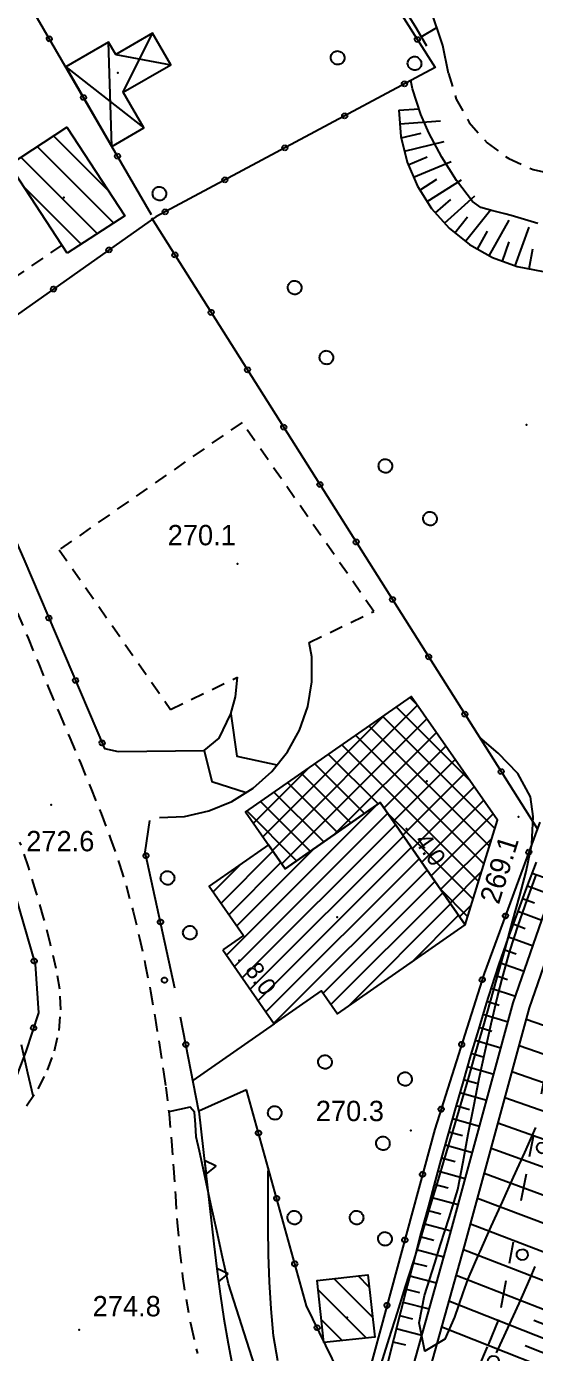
# Model space of a CAD drawing. Extents: x 1518652 to 1519378, y 5069750 to 5070202.
# Drawn here: x 1518996.6 to 1519034, y 5070008.9 to 5070106.6 of the extents above; entities that cross this region are included whole.
import ezdxf

# ---------------------------------------------------------------- set-up
doc = ezdxf.new("R2010")
doc.units = 0
doc.header["$MEASUREMENT"] = 0
for name, pattern in [('L04', [0]), ('L10', [1.7, 1, -0.7]), ('L42', [8, -3, 2, -3])]:
    doc.linetypes.add(name, pattern=pattern)
for name, color, linetype in [('2310_SU', 2, 'Continuous'), ('2321_PEDmarciap', 1, 'L10'), ('2641_MUROspec', 2, 'Continuous'), ('3007_TETTOIE', 2, 'Continuous'), ('3016_BOXmur', 2, 'Continuous'), ('3043_RAMPE', 1, 'Continuous'), ('3047_GRADINI', 6, 'Continuous'), ('3054_CANCmuro', 1, 'L04'), ('3110_EDresiden', 3, 'Continuous'), ('3412_EDIncapann', 3, 'Continuous'), ('3844_ILL', 4, 'Continuous'), ('4231_SCOLINA', 2, 'Continuous'), ('5100_ALBERO', 1, 'Continuous'), ('5200_LIMbosco', 1, 'L42'), ('5651_VIALETTI', 1, 'L10'), ('7010_CLDirett', 3, 'Continuous'), ('7012_CLInter', 6, 'Continuous'), ('7111_SCARciglio', 1, 'Continuous'), ('7113_SCARvest', 6, 'Continuous'), ('8321_PQTerra', 2, 'Continuous'), ('8322_Qmpiede', 2, 'Continuous'), ('8324_altezza', 1, 'Continuous'), ('SCM_Campiture', 1, 'Continuous'), ('SCM_Diagonali', 6, 'Continuous')]:
    doc.layers.add(name, color=color, linetype=linetype)
doc.styles.add('Style00', font='Leroy', dxfattribs={"height": 0.2})

# ---------------------------------------------------------------- blocks, each defined once
blk = doc.blocks.new('S37')
at = {"linetype": 'Continuous'}
for p, q in [((-0.99, -0.01), (-0.97, 0.17)), ((-0.97, 0.17), (-0.93, 0.33)), ((-0.93, 0.33), (-0.87, 0.47)), ((-0.87, 0.47), (-0.79, 0.6)), ((-0.79, 0.6), (-0.68, 0.71)), ((-0.68, 0.71), (-0.58, 0.8)), ((-0.58, 0.8), (-0.49, 0.87)), ((-0.49, 0.87), (-0.37, 0.93)), ((-0.37, 0.93), (-0.26, 0.97)), ((-0.26, 0.97), (-0.13, 0.99)), ((-0.13, 0.99), (-0.01, 1)), ((-0.01, 1), (0.15, 0.99)), ((0.15, 0.99), (0.35, 0.94)), ((0.35, 0.94), (0.55, 0.82)), ((0.55, 0.82), (0.68, 0.73)), ((0.68, 0.73), (0.77, 0.62)), ((0.77, 0.62), (0.87, 0.5)), ((0.87, 0.5), (0.93, 0.39)), ((0.93, 0.39), (0.99, 0.23)), ((0.99, 0.23), (1.01, 0.09)), ((1.01, 0.09), (1.03, -0.03)), ((-0.97, -0.15), (-0.99, -0.01)), ((-0.94, -0.26), (-0.97, -0.15)), ((-0.9, -0.4), (-0.94, -0.26)), ((-0.84, -0.51), (-0.9, -0.4)), ((-0.78, -0.61), (-0.84, -0.51)), ((-0.66, -0.71), (-0.78, -0.61)), ((-0.57, -0.8), (-0.66, -0.71)), ((-0.49, -0.87), (-0.57, -0.8)), ((-0.36, -0.93), (-0.49, -0.87)), ((-0.22, -0.98), (-0.36, -0.93)), ((-0.06, -1.01), (-0.22, -0.98)), ((0.07, -1.02), (-0.06, -1.01)), ((0.22, -1.01), (0.07, -1.02)), ((0.36, -0.97), (0.22, -1.01)), ((0.52, -0.89), (0.36, -0.97)), ((0.65, -0.81), (0.52, -0.89)), ((0.78, -0.68), (0.65, -0.81)), ((0.87, -0.56), (0.78, -0.68)), ((0.93, -0.45), (0.87, -0.56)), ((0.98, -0.3), (0.93, -0.45)), ((1.01, -0.17), (0.98, -0.3)), ((1.03, -0.03), (1.01, -0.17))]:
    blk.add_line(p, q, dxfattribs=at)
blk = doc.blocks.new('Q0050013')
at = {"linetype": 'Continuous'}
for p, q in [((-0.194, -0.003), (-0.17, 0.098)), ((-0.17, 0.098), (-0.099, 0.169)), ((-0.099, 0.169), (-0.001, 0.195)), ((-0.001, 0.195), (0.096, 0.17)), ((0.096, 0.17), (0.169, 0.1)), ((0.169, 0.1), (0.197, -0.001)), ((-0.162, -0.108), (-0.194, -0.003)), ((-0.096, -0.171), (-0.162, -0.108)), ((0.001, -0.196), (-0.096, -0.171)), ((0.097, -0.17), (0.001, -0.196)), ((0.168, -0.1), (0.097, -0.17)), ((0.197, -0.001), (0.168, -0.1))]:
    blk.add_line(p, q, dxfattribs=at)
blk = doc.blocks.new('CAMP_9C9FBFB6')
at = {"layer": 'SCM_Campiture', "linetype": 'Continuous'}
for p, q in [((1519021.863, 5070013.742), (1519021.036, 5070014.569)), ((1519022.103, 5070011.522), (1519019.25, 5070014.375)), ((1519021.643, 5070010.003), (1519018.097, 5070013.549)), ((1519019.856, 5070009.809), (1519018.337, 5070011.328))]:
    blk.add_line(p, q, dxfattribs=at)
blk = doc.blocks.new('CAMP_CB25DDBD')
at = {"layer": 'SCM_Campiture', "linetype": 'Continuous'}
for p, q in [((1518998.177, 5070096.978), (1518997.408, 5070097.747)), ((1519002.67, 5070094.464), (1518998.606, 5070098.528)), ((1518997.609, 5070095.566), (1518996.209, 5070096.965)), ((1519003.029, 5070092.125), (1518998.177, 5070096.978)), ((1519000.633, 5070090.562), (1518996.441, 5070094.754)), ((1519001.831, 5070091.344), (1518997.609, 5070095.566))]:
    blk.add_line(p, q, dxfattribs=at)
blk = doc.blocks.new('CAMP_03EBDE41')
at = {"layer": 'SCM_Campiture', "linetype": 'Continuous'}
for p, q in [((1519011.349, 5070038.186), (1519022.45, 5070049.287)), ((1519011.93, 5070037.353), (1519023.209, 5070048.631)), ((1519012.511, 5070036.519), (1519023.79, 5070047.798)), ((1519013.092, 5070035.686), (1519024.37, 5070046.965)), ((1519010.952, 5070042.032), (1519014.77, 5070045.849)), ((1519012.114, 5070040.365), (1519017.784, 5070046.035)), ((1519013.672, 5070034.852), (1519024.951, 5070046.131)), ((1519010.371, 5070042.865), (1519012.407, 5070044.901)), ((1519011.533, 5070041.198), (1519015.351, 5070045.016)), ((1519014.253, 5070034.019), (1519025.532, 5070045.298)), ((1519014.834, 5070033.186), (1519026.113, 5070044.464)), ((1519018.459, 5070035.397), (1519026.694, 5070043.631)), ((1519019.04, 5070034.563), (1519027.274, 5070042.797)), ((1519020.299, 5070034.408), (1519027.855, 5070041.964)), ((1519024.965, 5070037.66), (1519028.436, 5070041.131))]:
    blk.add_line(p, q, dxfattribs=at)
blk = doc.blocks.new('CAMP_51C3290E')
at = {"layer": 'SCM_Campiture', "linetype": 'Continuous'}
for p, q in [((1519014.724, 5070045.914), (1519025.406, 5070056.596)), ((1519025.369, 5070056.65), (1519024.839, 5070057.18)), ((1519014.028, 5070046.914), (1519023.038, 5070055.925)), ((1519015.421, 5070044.914), (1519026.103, 5070055.596)), ((1519031.103, 5070047.522), (1519022.839, 5070055.786)), ((1519029.271, 5070051.051), (1519023.839, 5070056.483)), ((1519019.286, 5070047.082), (1519026.8, 5070054.596)), ((1519030.705, 5070046.222), (1519021.839, 5070055.089)), ((1519029.91, 5070043.624), (1519019.839, 5070053.695)), ((1519030.307, 5070044.923), (1519020.839, 5070054.392)), ((1519022.509, 5070049.328), (1519018.838, 5070052.998)), ((1519022.931, 5070049.03), (1519027.497, 5070053.596)), ((1519013.331, 5070047.914), (1519017.439, 5070052.023)), ((1519021.509, 5070048.631), (1519017.838, 5070052.301)), ((1519023.628, 5070048.03), (1519028.194, 5070052.596)), ((1519019.509, 5070047.237), (1519015.838, 5070050.907)), ((1519020.509, 5070047.934), (1519016.838, 5070051.604)), ((1519024.325, 5070047.03), (1519028.891, 5070051.596)), ((1519018.508, 5070046.54), (1519014.838, 5070050.21)), ((1519025.022, 5070046.029), (1519029.588, 5070050.596)), ((1519016.508, 5070045.146), (1519012.838, 5070048.816)), ((1519017.508, 5070045.843), (1519013.838, 5070049.513)), ((1519025.719, 5070045.029), (1519030.285, 5070049.595)), ((1519029.512, 5070042.325), (1519023.217, 5070048.62)), ((1519026.416, 5070044.029), (1519030.982, 5070048.595)), ((1519027.113, 5070043.029), (1519030.881, 5070046.798)), ((1519027.81, 5070042.029), (1519030.132, 5070044.352)), ((1519029.114, 5070041.025), (1519027.119, 5070043.021)), ((1519028.507, 5070041.029), (1519029.384, 5070041.906))]:
    blk.add_line(p, q, dxfattribs=at)
blk = doc.blocks.new('Q0200100')
at = {"linetype": 'Continuous'}
for p, q in [((0, 0.8), (-0.5, 0)), ((-0.5, 0), (0.5, 0)), ((0.5, 0), (0, 0.8))]:
    blk.add_line(p, q, dxfattribs=at)
blk = doc.blocks.new('Q0210080')
at = {"linetype": 'Continuous'}
for p, q in [((-0.41, 0.835), (-0.361, 1.041)), ((-0.361, 1.041), (-0.217, 1.184)), ((-0.217, 1.184), (-0.008, 1.24)), ((-0.008, 1.24), (0.202, 1.186)), ((0.202, 1.186), (0.354, 1.038)), ((0.354, 1.038), (0.412, 0.83)), ((-0.797, 0), (0.81, -0.01)), ((-0.333, 0.581), (-0.41, 0.835)), ((-0.211, 0.466), (-0.333, 0.581)), ((-0.004, 0.412), (-0.211, 0.466)), ((0.198, 0.466), (-0.004, 0.412)), ((0.35, 0.618), (0.198, 0.466)), ((0.412, 0.83), (0.35, 0.618))]:
    blk.add_line(p, q, dxfattribs=at)

msp = doc.modelspace()

# ---------------------------------------------------------------- linework, layer by layer
at = {"layer": '2310_SU', "color": 18, "linetype": 'Continuous', "true_color": 0x000000}
msp.add_polyline3d([(1519027.687, 5070103.136, 266.121), (1519027.289, 5070105.197, 266.166), (1519026.355, 5070107.974, 266.228), (1519025.318, 5070110.479, 266.285), (1519019.406, 5070121.526, 266.551), (1519002.228, 5070150.168, 266.262), (1519000.573, 5070152.927, 266.262)], dxfattribs=at)
at = {"layer": '2321_PEDmarciap', "color": 18, "linetype": 'L10', "true_color": 0x000000}
for points in [[(1519027.687, 5070103.136, 266.121), (1519028.264, 5070101.244, 266.121), (1519029.228, 5070099.518, 266.121), (1519030.536, 5070098.034, 266.121), (1519032.128, 5070096.861, 266.121), (1519033.933, 5070096.052, 266.121), (1519035.868, 5070095.643, 266.121), (1519037.846, 5070095.654, 266.121), (1519039.776, 5070096.082, 266.121), (1519041.572, 5070096.909, 266.121), (1519043.153, 5070098.098, 266.121), (1519044.446, 5070099.595, 266.121), (1519045.392, 5070101.331, 266.121), (1519045.95, 5070103.229, 266.121), (1519046.093, 5070105.201, 266.121), (1519045.816, 5070107.159, 266.121)], [(1518995.966, 5070063.391, 272.176), (1518996.729, 5070061.541, 272.283), (1518997.491, 5070059.691, 272.391), (1518998.238, 5070057.884, 272.496), (1518999.013, 5070056.038, 272.591), (1518999.801, 5070054.194, 272.687), (1519000.587, 5070052.349, 272.783), (1519001.36, 5070050.499, 272.879), (1519002.106, 5070048.64, 272.974), (1519002.811, 5070046.769, 273.07), (1519003.462, 5070044.883, 273.165), (1519003.947, 5070043.322, 273.243), (1519004.476, 5070041.4, 273.335), (1519004.947, 5070039.458, 273.427), (1519005.368, 5070037.501, 273.519), (1519005.746, 5070035.532, 273.612), (1519006.089, 5070033.556, 273.704), (1519006.406, 5070031.575, 273.797), (1519006.704, 5070029.594, 273.889), (1519006.868, 5070028.47, 273.941), (1519007.116, 5070026.486, 274.042), (1519007.301, 5070024.493, 274.142), (1519007.448, 5070022.494, 274.243), (1519007.579, 5070020.492, 274.344), (1519007.718, 5070018.493, 274.445), (1519007.888, 5070016.499, 274.546), (1519008.114, 5070014.516, 274.646), (1519008.365, 5070012.85, 274.731), (1519008.742, 5070010.865, 274.865), (1519009.201, 5070008.862, 275.002)], [(1518996.607, 5070027.102, 274.357), (1518997.475, 5070028.359, 274.357), (1518998.172, 5070029.719, 274.357), (1518998.688, 5070031.157, 274.357), (1518999.012, 5070032.649, 274.357), (1518999.14, 5070034.172, 274.357), (1518999.069, 5070035.698, 274.357), (1518998.801, 5070037.202, 274.357), (1518998.358, 5070039.091, 273.61), (1518997.87, 5070040.97, 273.61), (1518997.337, 5070042.836, 273.61), (1518996.76, 5070044.689, 273.61), (1518996.138, 5070046.528, 273.61)]]:
    msp.add_polyline3d(points, dxfattribs=at)
at = {"layer": '2641_MUROspec', "color": 18, "linetype": 'Continuous', "true_color": 0x000000}
for points in [[(1519014.867, 5070033.139, 273.842), (1519008.873, 5070028.962, 274.208)], [(1519012.822, 5070028.275, 270.747), (1519009.319, 5070026.708, 274.273), (1519010.425, 5070016.931, 270.218), (1519010.627, 5070015.087, 270.218), (1519010.868, 5070013.249, 270.218), (1519011.147, 5070011.415, 270.218), (1519011.464, 5070009.588, 270.218), (1519011.819, 5070007.768, 270.218), (1519012.211, 5070005.956, 270.218), (1519012.641, 5070004.152, 270.218), (1519013.108, 5070002.357, 270.218)]]:
    msp.add_polyline3d(points, dxfattribs=at)
at = {"layer": '3007_TETTOIE', "color": 18, "linetype": 'Continuous', "true_color": 0x000000}
msp.add_polyline3d([(1518999.504, 5070103.617, 268.547), (1519002.912, 5070097.751, 268.547), (1519005.269, 5070099.121, 268.547), (1519003.741, 5070101.751, 268.547), (1519007.236, 5070103.781, 268.547), (1519005.893, 5070106.092, 268.547), (1519003.192, 5070104.522, 268.547), (1519002.654, 5070105.447, 268.547)], close=True, dxfattribs=at)
at = {"layer": '3016_BOXmur', "color": 18, "linetype": 'Continuous', "true_color": 0x000000}
for points in [[(1518999.609, 5070089.895, 269.816), (1518995.36, 5070096.411, 269.816), (1518999.599, 5070099.175, 269.816), (1519003.848, 5070092.658, 269.816)], [(1519018.518, 5070009.664, 270.493), (1519018.022, 5070014.242, 270.493), (1519021.765, 5070014.648, 270.493), (1519022.261, 5070010.07, 270.493)]]:
    msp.add_polyline3d(points, close=True, dxfattribs=at)
at = {"layer": '3043_RAMPE', "color": 18, "linetype": 'Continuous', "true_color": 0x000000}
for points in [[(1519006.408, 5070048.323, 272.601), (1519008.246, 5070048.418, 272.601), (1519010.042, 5070048.821, 272.601), (1519011.745, 5070049.52, 272.601), (1519013.306, 5070050.497, 272.601), (1519014.68, 5070051.722, 272.601), (1519015.828, 5070053.161, 272.601), (1519016.718, 5070054.772, 272.601), (1519017.324, 5070056.511, 272.601), (1519017.628, 5070058.326, 272.601), (1519017.623, 5070060.167, 272.601), (1519017.439, 5070061.221, 272.601)], [(1519003.377, 5070053.197, 272.46), (1519009.708, 5070053.265, 271.452), (1519010.806, 5070054.17, 270.846), (1519011.659, 5070055.963, 270.712), (1519012.019, 5070057.212, 270.465), (1519012.151, 5070058.67, 270.503)]]:
    msp.add_polyline3d(points, dxfattribs=at)
at = {"layer": '3047_GRADINI', "color": 18, "linetype": 'Continuous', "true_color": 0x000000}
for points in [[(1519011.659, 5070055.963, 0), (1519012.116, 5070052.859, 0), (1519015.065, 5070052.204, 0)], [(1519009.708, 5070053.265, 0), (1519010.263, 5070050.996, 0), (1519012.795, 5070050.177, 0)]]:
    msp.add_polyline3d(points, dxfattribs=at)
at = {"layer": '3054_CANCmuro', "color": 18, "linetype": 'L04', "true_color": 0x000000}
for points in [[(1518995.386, 5070152.927, 267.554), (1519026.712, 5070103.581, 267.346), (1519006.141, 5070092.578, 268.85), (1518990.235, 5070081.344, 270.084), (1518989.989, 5070082, 270.655), (1518991.508, 5070085.232, 270.338)], [(1519005.833, 5070092.724, 268.914), (1518987.864, 5070123.649, 268.56)], [(1519034.241, 5070047.487, 269.08), (1519005.842, 5070092.474, 269.308)], [(1518990.235, 5070081.344, 270.084), (1518996.424, 5070067.354, 269.971), (1519002.362, 5070053.415, 270.091), (1519003.377, 5070053.197, 272.46)], [(1518979.884, 5070072.295, 271.501), (1518984.227, 5070070.531, 271.297), (1518993.64, 5070049.892, 272.672), (1518996.083, 5070041.606, 273.06), (1518997.248, 5070037.527, 273.201), (1518997.497, 5070033.945, 273.659), (1518996.568, 5070031.11, 273.969), (1518995.458, 5070028.212, 274.216), (1518993.58, 5070026.797, 274.343), (1518990.939, 5070025.467, 274.484), (1518989.032, 5070025.065, 274.533), (1518986.844, 5070025.204, 274.9), (1518984.642, 5070025.746, 275.133), (1518983.515, 5070025.943, 275.013)], [(1519007.549, 5070035.754, 273.983), (1519005.361, 5070045.791, 273.582), (1519005.694, 5070048.104, 272.954)], [(1519034.426, 5070047.992, 269.012), (1519030.327, 5070036.847, 269.668), (1519026.688, 5070025.374, 270.775), (1519021.051, 5070004.57, 270.606), (1519017.23, 5070012.365, 270.832), (1519012.822, 5070028.275, 270.747)], [(1519009.319, 5070026.708, 274.273), (1519007.949, 5070033.63, 274.075)]]:
    msp.add_polyline3d(points, dxfattribs=at)
at = {"layer": '3110_EDresiden', "color": 18, "linetype": 'Continuous', "true_color": 0x000000}
msp.add_polyline3d([(1519011.073, 5070038.583, 273.61), (1519014.867, 5070033.139, 273.842), (1519018.344, 5070035.562, 270.035), (1519019.524, 5070033.868, 270.112), (1519028.929, 5070040.423, 269.379), (1519022.653, 5070049.428, 270.176), (1519015.668, 5070044.56, 270.465), (1519014.442, 5070046.319, 270.007), (1519010.082, 5070043.28, 273.772), (1519012.609, 5070039.654, 273.913)], close=True, dxfattribs=at)
at = {"layer": '3412_EDIncapann', "color": 18, "linetype": 'Continuous', "true_color": 0x000000}
msp.add_polyline3d([(1519015.668, 5070044.56, 270.232), (1519022.653, 5070049.428, 270.232), (1519028.929, 5070040.423, 270.232), (1519031.295, 5070048.147, 270.232), (1519024.947, 5070057.255, 270.232), (1519012.746, 5070048.753, 270.232)], close=True, dxfattribs=at)
at = {"layer": '4231_SCOLINA', "color": 18, "linetype": 'Continuous', "true_color": 0x000000}
for points in [[(1519020.812, 5069992.64, 268.644), (1519027.666, 5070017.103, 268.575), (1519032.467, 5070034.685, 267.708), (1519035.846, 5070044.455, 266.46), (1519042.49, 5070061.067, 265.12), (1519049.852, 5070078.102, 264.309), (1519057.121, 5070093.331, 263.717), (1519064.389, 5070107.465, 263.583), (1519074.235, 5070127.306, 263.562), (1519079.3, 5070136.327, 263.04), (1519087.071, 5070148.478, 262.518)], [(1519021.822, 5069991.609, 268.645), (1519028.871, 5070016.77, 268.575), (1519033.661, 5070034.316, 267.708), (1519037.018, 5070044.018, 266.46), (1519043.644, 5070060.587, 265.12), (1519050.99, 5070077.585, 264.309), (1519058.241, 5070092.776, 263.717), (1519065.505, 5070106.901, 263.583), (1519075.34, 5070126.722, 263.562), (1519080.373, 5070135.684, 263.04), (1519087.071, 5070146.159, 262.587)]]:
    msp.add_polyline3d(points, dxfattribs=at)
at = {"layer": '5200_LIMbosco', "color": 18, "linetype": 'L42', "true_color": 0x000000}
msp.add_polyline3d([(1519088.459, 5070144.836, 263.736), (1519087.565, 5070143.545, 263.773), (1519077.627, 5070127.744, 265.592), (1519065.039, 5070102.692, 266.185), (1519055.298, 5070082.339, 265.818), (1519044.259, 5070053.889, 267.045), (1519034.889, 5070029.919, 268.152), (1519031.384, 5070011.351, 269.71), (1519028.483, 5070004.389, 269.76), (1519027.4, 5069994.091, 271.79), (1519030.38, 5069990.446, 274.576), (1519034.954, 5069997.802, 274.844), (1519042.519, 5070015.963, 273.849), (1519049.391, 5070034.131, 273.363), (1519056.653, 5070053.252, 272.707), (1519065.127, 5070073.365, 272.651), (1519074.358, 5070088.984, 272.009), (1519084.293, 5070105.557, 272.39), (1519087.071, 5070109.766, 272.185)], dxfattribs=at)
at = {"layer": '5651_VIALETTI', "color": 18, "linetype": 'L10', "true_color": 0x000000}
for points in [[(1518999.217, 5070090.497, 269.816), (1518991.508, 5070085.232, 270.338)], [(1519017.439, 5070061.221, 272.601), (1519022.191, 5070063.514, 270.281), (1519012.489, 5070077.436, 269.936), (1518999.026, 5070068.054, 270.38), (1519007.223, 5070056.292, 270.627), (1519012.151, 5070058.67, 270.503)]]:
    msp.add_polyline3d(points, dxfattribs=at)
at = {"layer": '7010_CLDirett', "color": 18, "linetype": 'Continuous', "true_color": 0x000000}
for points in [[(1519022.726, 5070008.061, 270), (1519023.334, 5070009.964, 270), (1519023.937, 5070011.87, 270), (1519024.536, 5070013.779, 270), (1519025.131, 5070015.689, 270), (1519025.721, 5070017.602, 270), (1519026.306, 5070019.517, 270), (1519026.886, 5070021.434, 270), (1519027.461, 5070023.353, 270), (1519028.032, 5070025.273, 270), (1519028.597, 5070027.195, 270), (1519029.158, 5070029.117, 270), (1519029.714, 5070031.041, 270), (1519030.264, 5070032.965, 270), (1519030.81, 5070034.891, 270), (1519031.35, 5070036.817, 270), (1519031.885, 5070038.743, 270), (1519032.415, 5070040.669, 270), (1519032.94, 5070042.596, 270), (1519033.412, 5070044.349, 270), (1519033.829, 5070046.36, 270), (1519033.941, 5070048.405, 270), (1519033.732, 5070049.854, 270), (1519032.805, 5070051.583, 270), (1519031.351, 5070053.077, 270), (1519031.041, 5070053.344, 270), (1519029.977, 5070054.241, 270)], [(1519034.064, 5070015.271, 270), (1519033.674, 5070014.371, 270), (1519032.869, 5070012.54, 270), (1519032.048, 5070010.716, 270), (1519031.212, 5070008.898, 270)]]:
    msp.add_polyline3d(points, dxfattribs=at)
at = {"layer": '7012_CLInter', "color": 18, "linetype": 'Continuous', "true_color": 0x000000}
for points in [[(1519034.266, 5070092.083, 268), (1519032.322, 5070092.671, 268), (1519031.844, 5070092.806, 268), (1519030.951, 5070093.005, 268), (1519030.079, 5070093.261, 268), (1519029.465, 5070093.694, 268), (1519028.276, 5070095.253, 268), (1519027.196, 5070096.967, 268), (1519026.252, 5070098.773, 268), (1519025.661, 5070100.121, 268), (1519025.048, 5070102.009, 268), (1519024.911, 5070102.617, 268)], [(1519034.114, 5070025.494, 268), (1519033.29, 5070023.672, 268), (1519032.466, 5070021.849, 268), (1519031.644, 5070020.026, 268), (1519030.824, 5070018.203, 268), (1519030.005, 5070016.378, 268), (1519029.916, 5070016.181, 268), (1519029.12, 5070014.346, 268), (1519028.753, 5070013.329, 268), (1519028.131, 5070011.527, 268), (1519027.414, 5070009.904, 268), (1519025.962, 5070009.033, 268), (1519025.528, 5070011.112, 268), (1519025.924, 5070013.131, 268), (1519026.678, 5070015.508, 268), (1519027.112, 5070016.894, 268), (1519027.753, 5070018.854, 268), (1519028.017, 5070019.725, 268), (1519028.394, 5070020.934, 268), (1519028.766, 5070022.975, 268), (1519029.152, 5070025.022, 268), (1519029.551, 5070027.069, 268), (1519029.966, 5070029.108, 268), (1519030.398, 5070031.133, 268), (1519030.847, 5070033.138, 268), (1519031.316, 5070035.114, 268), (1519031.676, 5070036.556, 268), (1519032.21, 5070038.478, 268), (1519032.817, 5070040.382, 268), (1519033.481, 5070042.27, 268), (1519034.185, 5070044.148, 268)], [(1518997.106, 5070027.825, 274), (1518996.716, 5070029.503, 274), (1518996.249, 5070031.582, 274)], [(1519015.165, 5070002.468, 274), (1519011.488, 5070013.995, 274), (1519011.059, 5070015.948, 274), (1519010.632, 5070017.902, 274), (1519010.204, 5070019.856, 274), (1519009.778, 5070021.81, 274), (1519009.352, 5070023.764, 274), (1519009.122, 5070024.821, 274), (1519009.058, 5070025.733, 274), (1519008.988, 5070026.628, 274), (1519008.663, 5070026.989, 274), (1519007.094, 5070026.661, 274)], [(1519015.133, 5070008.309, 272), (1519014.814, 5070010.169, 272), (1519014.63, 5070012.141, 272), (1519014.509, 5070014.126, 272), (1519014.439, 5070016.119, 272), (1519014.408, 5070018.12, 272), (1519014.407, 5070020.126, 272), (1519014.424, 5070022.135, 272), (1519014.428, 5070022.479, 272)]]:
    msp.add_polyline3d(points, dxfattribs=at)
at = {"layer": '7111_SCARciglio', "color": 18, "linetype": 'Continuous', "true_color": 0x000000}
for points in [[(1518996.446, 5070152.927, 268.058), (1519025.291, 5070106.53, 267.976), (1519026.084, 5070105.177, 268.131)], [(1519024.05, 5070100.43, 267.976), (1519024.191, 5070098.496, 267.976), (1519024.647, 5070096.611, 267.976), (1519025.405, 5070094.826, 267.976), (1519026.444, 5070093.189, 267.976), (1519027.737, 5070091.743, 267.976), (1519029.249, 5070090.528, 267.976), (1519030.939, 5070089.577, 267.976), (1519032.761, 5070088.914, 267.976), (1519034.668, 5070088.559, 267.976), (1519036.607, 5070088.519, 267.976), (1519038.526, 5070088.797, 267.976), (1519040.374, 5070089.385, 267.976), (1519042.101, 5070090.267, 267.976), (1519043.661, 5070091.42, 267.976), (1519045.012, 5070092.812, 267.976), (1519046.117, 5070094.406, 267.976), (1519046.946, 5070096.158, 267.976), (1519047.478, 5070098.024, 267.976), (1519047.698, 5070099.95, 267.976), (1519047.6, 5070101.887, 267.976), (1519047.187, 5070103.782, 267.976)], [(1519034.151, 5070045.04, 268.784), (1519033.451, 5070043.166, 268.972), (1519032.748, 5070041.293, 269.16), (1519032.06, 5070039.415, 269.348), (1519031.403, 5070037.526, 269.536), (1519031.08, 5070036.543, 269.633), (1519030.479, 5070034.636, 269.683), (1519029.895, 5070032.724, 269.734), (1519029.325, 5070030.807, 269.785), (1519028.766, 5070028.886, 269.835), (1519028.218, 5070026.962, 269.886), (1519027.677, 5070025.036, 269.937), (1519027.141, 5070023.108, 269.987), (1519026.717, 5070021.571, 270.028), (1519026.189, 5070019.642, 270.044), (1519025.669, 5070017.711, 270.061), (1519025.157, 5070015.778, 270.078), (1519024.652, 5070013.842, 270.095), (1519024.155, 5070011.905, 270.112), (1519023.666, 5070009.965, 270.129), (1519023.184, 5070008.024, 270.145)]]:
    msp.add_polyline3d(points, dxfattribs=at)
at = {"layer": '7113_SCARvest', "color": 18, "linetype": 'Continuous', "true_color": 0x000000}
for points in [[(1519025.693, 5070105.844, 0), (1519026.844, 5070106.519, 0)], [(1519024.05, 5070100.43, 0), (1519025.546, 5070100.54, 0)], [(1519024.123, 5070099.433, 0), (1519027.115, 5070099.652, 0)], [(1519024.217, 5070098.389, 0), (1519025.686, 5070098.745, 0)], [(1519024.452, 5070097.417, 0), (1519027.368, 5070098.122, 0)], [(1519024.733, 5070096.409, 0), (1519026.116, 5070096.996, 0)], [(1519025.124, 5070095.488, 0), (1519027.886, 5070096.66, 0)], [(1519025.582, 5070094.547, 0), (1519026.848, 5070095.351, 0)], [(1519026.118, 5070093.703, 0), (1519028.651, 5070095.311, 0)], [(1519026.738, 5070092.861, 0), (1519027.856, 5070093.861, 0)], [(1519027.404, 5070092.115, 0), (1519029.64, 5070094.115, 0)], [(1519028.945, 5070090.772, 0), (1519030.825, 5070093.111, 0)], [(1519028.166, 5070091.399, 0), (1519029.106, 5070092.568, 0)], [(1519030.695, 5070089.714, 0), (1519032.167, 5070092.328, 0)], [(1519032.602, 5070088.972, 0), (1519033.631, 5070091.804, 0)], [(1519029.824, 5070090.204, 0), (1519030.56, 5070091.511, 0)], [(1519031.662, 5070089.314, 0), (1519032.175, 5070090.723, 0)], [(1519033.627, 5070088.753, 0), (1519033.902, 5070090.227, 0)], [(1519033.854, 5070044.244, 0), (1519034.704, 5070043.927, 0)], [(1519033.504, 5070043.308, 0), (1519035.227, 5070042.664, 0)], [(1519033.153, 5070042.372, 0), (1519034.026, 5070042.044, 0)], [(1519032.802, 5070041.435, 0), (1519034.572, 5070040.771, 0)], [(1519032.456, 5070040.495, 0), (1519033.352, 5070040.166, 0)], [(1519032.112, 5070039.556, 0), (1519033.922, 5070038.892, 0)], [(1519031.779, 5070038.607, 0), (1519032.691, 5070038.29, 0)], [(1519031.45, 5070037.663, 0), (1519033.277, 5070037.027, 0)], [(1519031.134, 5070036.709, 0), (1519032.047, 5070036.409, 0)], [(1519030.831, 5070035.752, 0), (1519032.639, 5070035.183, 0)], [(1519030.53, 5070034.798, 0), (1519031.436, 5070034.513, 0)], [(1519030.236, 5070033.84, 0), (1519032.082, 5070033.276, 0)], [(1519047.165, 5070028.699, 0), (1519033.424, 5070033.446, 0)], [(1519029.944, 5070032.883, 0), (1519030.881, 5070032.597, 0)], [(1519029.657, 5070031.923, 0), (1519031.558, 5070031.358, 0)], [(1519046.512, 5070026.809, 0), (1519032.896, 5070031.51, 0)], [(1519029.372, 5070030.965, 0), (1519030.333, 5070030.679, 0)], [(1519029.091, 5070030.003, 0), (1519031.034, 5070029.438, 0)], [(1519045.858, 5070024.918, 0), (1519032.372, 5070029.593, 0)], [(1519028.812, 5070029.043, 0), (1519029.791, 5070028.758, 0)], [(1519028.537, 5070028.08, 0), (1519030.51, 5070027.517, 0)], [(1519045.2, 5070023.029, 0), (1519031.854, 5070027.695, 0)], [(1519028.262, 5070027.118, 0), (1519029.254, 5070026.835, 0)], [(1519027.991, 5070026.154, 0), (1519029.985, 5070025.594, 0)], [(1519044.534, 5070021.142, 0), (1519031.341, 5070025.815, 0)], [(1519027.721, 5070025.192, 0), (1519028.721, 5070024.911, 0)], [(1519027.452, 5070024.227, 0), (1519029.459, 5070023.67, 0)], [(1519043.859, 5070019.257, 0), (1519030.832, 5070023.953, 0)], [(1519027.185, 5070023.264, 0), (1519028.19, 5070022.985, 0)], [(1519026.918, 5070022.3, 0), (1519028.933, 5070021.743, 0)], [(1519043.172, 5070017.377, 0), (1519030.328, 5070022.107, 0)], [(1519026.652, 5070021.335, 0), (1519027.662, 5070021.059, 0)], [(1519026.388, 5070020.37, 0), (1519028.408, 5070019.818, 0)], [(1519042.473, 5070015.501, 0), (1519029.825, 5070020.263, 0)], [(1519026.125, 5070019.404, 0), (1519027.136, 5070019.132, 0)], [(1519025.865, 5070018.439, 0), (1519027.883, 5070017.895, 0)], [(1519041.765, 5070013.629, 0), (1519029.31, 5070018.375, 0)], [(1519025.606, 5070017.472, 0), (1519026.613, 5070017.205, 0)], [(1519025.094, 5070015.537, 0), (1519026.088, 5070015.278, 0)], [(1519025.35, 5070016.505, 0), (1519027.35, 5070015.975, 0)], [(1519041.05, 5070011.76, 0), (1519028.791, 5070016.484, 0)], [(1519024.842, 5070014.569, 0), (1519026.813, 5070014.055, 0)], [(1519040.328, 5070009.894, 0), (1519028.262, 5070014.594, 0)], [(1519024.59, 5070013.6, 0), (1519025.567, 5070013.35, 0)], [(1519024.342, 5070012.632, 0), (1519026.275, 5070012.136, 0)], [(1519039.6, 5070008.03, 0), (1519027.731, 5070012.699, 0)], [(1519024.094, 5070011.662, 0), (1519025.05, 5070011.42, 0)], [(1519023.849, 5070010.692, 0), (1519025.737, 5070010.216, 0)], [(1519038.865, 5070006.168, 0), (1519027.199, 5070010.801, 0)], [(1519039.965, 5070008.962, 0), (1519033.978, 5070011.294, 0)], [(1519023.605, 5070009.721, 0), (1519024.537, 5070009.49, 0)], [(1519039.234, 5070007.099, 0), (1519033.347, 5070009.415, 0)]]:
    msp.add_polyline3d(points, dxfattribs=at)
at = {"layer": '8321_PQTerra', "color": 18, "linetype": 'Continuous', "true_color": 0x000000}
for p in [(1519033.451, 5070077.244, 269.393), (1519012.161, 5070067.029, 270.077), (1518998.442, 5070049.276, 272.552), (1519032.855, 5070048.392, 269.069), (1519024.915, 5070025.269, 270.31), (1519000.488, 5070010.592, 274.844)]:
    msp.add_point(p, dxfattribs=at)
at = {"layer": '8322_Qmpiede', "linetype": 'Continuous'}
for p in [(1519003.352, 5070103.179, 268.547), (1518999.377, 5070094.009, 269.816), (1519026.111, 5070050.999, 270.232), (1519019.508, 5070040.998, 271.72), (1519020.23, 5070011.519, 270.493)]:
    msp.add_point(p, dxfattribs=at)
at = {"layer": '8324_altezza', "color": 18, "linetype": 'Continuous', "true_color": 0x000000}
for p in [(1519024.611, 5070047.495, 4.011), (1519012.287, 5070037.811, 7.975)]:
    msp.add_point(p, dxfattribs=at)
at = {"layer": 'SCM_Diagonali', "color": 18, "linetype": 'Continuous', "true_color": 0x000000}
for points in [[(1519002.912, 5070097.751, 0), (1519002.654, 5070105.447, 0)], [(1519003.741, 5070101.751, 0), (1519005.893, 5070106.092, 0)], [(1519003.192, 5070104.522, 0), (1519007.236, 5070103.781, 0)], [(1518999.504, 5070103.617, 0), (1519005.269, 5070099.121, 0)]]:
    msp.add_polyline3d(points, dxfattribs=at)

# ---------------------------------------------------------------- block references
at = {"layer": '2641_MUROspec', "color": 18, "linetype": 'Continuous', "true_color": 0x000000}
for p, xscale, yscale, zscale, rotation in [((1519009.787, 5070022.571, 272.557), 1.000000000275725, 1.000000000275725, 1.000000000275725, 276.4529234714911), ((1519010.688, 5070014.622, 270.218), 1.000000000006918, 1.000000000006918, 1.000000000006918, 277.4607145091782)]:
    msp.add_blockref('Q0200100', p, dxfattribs=dict(at, xscale=xscale, yscale=yscale, zscale=zscale, rotation=rotation))
at = {"layer": '3054_CANCmuro', "color": 18, "linetype": 'Continuous', "true_color": 0x000000}
for p, xscale, yscale, zscale, rotation in [((1518998.298, 5070105.693, 268.765), 0.9999999998686291, 0.9999999998686291, 0.9999999998686291, 120.1584274813992), ((1519025.401, 5070105.645, 267.355), 1.000000000403342, 1.000000000403342, 1.000000000403342, 302.4077575350096), ((1519024.459, 5070102.376, 267.511), 1.000000000266643, 1.000000000266643, 1.000000000266643, 208.14161885982), ((1519000.809, 5070101.37, 268.815), 0.9999999998686291, 0.9999999998686291, 0.9999999998686291, 120.1584274813992), ((1519020.05, 5070100.018, 267.833), 1.000000000266643, 1.000000000266643, 1.000000000266643, 208.14161885982), ((1519015.641, 5070097.659, 268.156), 1.000000000266643, 1.000000000266643, 1.000000000266643, 208.14161885982), ((1519003.321, 5070097.047, 268.864), 0.9999999998686291, 0.9999999998686291, 0.9999999998686291, 120.1584274813992), ((1519011.232, 5070095.301, 268.478), 1.000000000266643, 1.000000000266643, 1.000000000266643, 208.14161885982), ((1519006.823, 5070092.943, 268.8), 1.000000000266643, 1.000000000266643, 1.000000000266643, 208.14161885982), ((1519002.689, 5070090.14, 269.118), 1.000000000181674, 1.000000000181674, 1.000000000181674, 215.2320894843199), ((1519007.55, 5070089.768, 269.295), 1.000000000036258, 1.000000000036258, 1.000000000036258, 122.2629083423655), ((1518998.605, 5070087.255, 269.435), 1.000000000181674, 1.000000000181674, 1.000000000181674, 215.2320894843199), ((1519010.219, 5070085.54, 269.273), 1.000000000036258, 1.000000000036258, 1.000000000036258, 122.2629083423655), ((1519012.888, 5070081.312, 269.252), 1.000000000036258, 1.000000000036258, 1.000000000036258, 122.2629083423655), ((1519015.557, 5070077.084, 269.23), 1.000000000036258, 1.000000000036258, 1.000000000036258, 122.2629083423655), ((1519018.226, 5070072.856, 269.209), 1.000000000036258, 1.000000000036258, 1.000000000036258, 122.2629083423655), ((1519020.895, 5070068.627, 269.188), 1.000000000036258, 1.000000000036258, 1.000000000036258, 122.2629083423655), ((1519023.564, 5070064.399, 269.166), 1.000000000036258, 1.000000000036258, 1.000000000036258, 122.2629083423655), ((1518998.267, 5070063.028, 270.008), 1.00000000031759, 1.00000000031759, 1.00000000031759, 293.0732625338318), ((1519026.234, 5070060.171, 269.145), 1.000000000036258, 1.000000000036258, 1.000000000036258, 122.2629083423655), ((1519000.226, 5070058.428, 270.048), 1.00000000031759, 1.00000000031759, 1.00000000031759, 293.0732625338318), ((1519028.903, 5070055.943, 269.123), 1.000000000036258, 1.000000000036258, 1.000000000036258, 122.2629083423655), ((1519002.186, 5070053.828, 270.088), 1.00000000031759, 1.00000000031759, 1.00000000031759, 293.0732625338318), ((1519031.572, 5070051.715, 269.102), 1.000000000036258, 1.000000000036258, 1.000000000036258, 122.2629083423655), ((1519033.612, 5070045.778, 269.142), 0.9999999997490887, 0.9999999997490887, 0.9999999997490887, 249.8066675926648), ((1519005.419, 5070045.525, 273.592), 0.9999999999006105, 0.9999999999006105, 0.9999999999006105, 102.3009838954689), ((1519031.886, 5070041.085, 269.419), 0.9999999997490887, 0.9999999997490887, 0.9999999997490887, 249.8066675926648), ((1519006.484, 5070040.639, 273.788), 0.9999999999006105, 0.9999999999006105, 0.9999999999006105, 102.3009838954689), ((1518997.179, 5070037.77, 273.192), 1.000000000196309, 1.000000000196309, 1.000000000196309, 285.9474392499098), ((1519030.181, 5070036.386, 269.713), 1.000000000007452, 1.000000000007452, 1.000000000007452, 252.4014465800849), ((1518997.137, 5070032.846, 273.779), 1.000000000370448, 1.000000000370448, 1.000000000370448, 251.8419718238102), ((1519008.348, 5070031.612, 274.133), 0.9999999995648893, 0.9999999995648893, 0.9999999995648893, 101.1949728939663), ((1519028.669, 5070031.62, 270.172), 1.000000000007452, 1.000000000007452, 1.000000000007452, 252.4014465800849), ((1519027.157, 5070026.854, 270.632), 1.000000000007452, 1.000000000007452, 1.000000000007452, 252.4014465800849), ((1519013.702, 5070025.097, 270.764), 0.9999999997180865, 0.9999999997180865, 0.9999999997180865, 105.4872025001606), ((1519025.786, 5070022.046, 270.748), 0.9999999998411282, 0.9999999998411282, 0.9999999998411282, 254.840097381803), ((1519015.037, 5070020.278, 270.789), 0.9999999997180865, 0.9999999997180865, 0.9999999997180865, 105.4872025001606), ((1519024.479, 5070017.22, 270.709), 0.9999999998411282, 0.9999999998411282, 0.9999999998411282, 254.840097381803), ((1519016.373, 5070015.46, 270.815), 0.9999999997180865, 0.9999999997180865, 0.9999999997180865, 105.4872025001606), ((1519023.171, 5070012.394, 270.67), 0.9999999998411282, 0.9999999998411282, 0.9999999998411282, 254.840097381803), ((1519018.017, 5070010.759, 270.785), 0.9999999999081031, 0.9999999999081031, 0.9999999999081031, 116.1131598389533)]:
    msp.add_blockref('Q0050013', p, dxfattribs=dict(at, xscale=xscale, yscale=yscale, zscale=zscale, rotation=rotation))
at = {"layer": '3844_ILL', "color": 18, "linetype": 'Continuous', "true_color": 0x000000, "xscale": 0.2000000029802322, "yscale": 0.2000000029802322, "zscale": 0.2000000029802322}
msp.add_blockref('S37', (1519006.776, 5070036.358, 273.99), dxfattribs=at)
at = {"layer": '5100_ALBERO', "color": 18, "linetype": 'Continuous', "true_color": 0x000000, "xscale": 0.5, "yscale": 0.5, "zscale": 0.5}
for p in [(1519019.524, 5070104.293, 268.159), (1519025.183, 5070103.881, 266.509), (1519006.396, 5070094.29, 268.632), (1519016.353, 5070087.365, 269.612), (1519018.696, 5070082.219, 269.894), (1519023.039, 5070074.231, 270.148), (1519026.325, 5070070.351, 270.007), (1519006.991, 5070043.889, 273.49), (1519008.637, 5070039.857, 273.885), (1519018.592, 5070030.33, 270.775), (1519024.483, 5070029.073, 270.655), (1519014.893, 5070026.584, 271.064), (1519022.857, 5070024.338, 270.916), (1519016.333, 5070018.869, 270.888), (1519020.912, 5070018.87, 271.008), (1519023.006, 5070017.305, 270.747)]:
    msp.add_blockref('S37', p, dxfattribs=at)
at = {"layer": '5200_LIMbosco', "color": 18, "linetype": 'Continuous', "true_color": 0x000000}
for p, xscale, yscale, zscale, rotation in [((1519033.799, 5070024.145, 268.637), 0.9999999998870919, 0.9999999998870919, 0.9999999998870919, 259.3100302642974), ((1519032.315, 5070016.284, 269.296), 0.9999999998870919, 0.9999999998870919, 0.9999999998870919, 259.3100302642974), ((1519030.238, 5070008.6, 269.73), 0.9999999999875658, 0.9999999999875658, 0.9999999999875658, 247.3787934821288)]:
    msp.add_blockref('Q0210080', p, dxfattribs=dict(at, xscale=xscale, yscale=yscale, zscale=zscale, rotation=rotation))
at = {"layer": 'SCM_Campiture', "linetype": 'Continuous'}
for name in ['CAMP_CB25DDBD', 'CAMP_51C3290E', 'CAMP_03EBDE41', 'CAMP_9C9FBFB6']:
    msp.add_blockref(name, (0, 0), dxfattribs=at)

# ---------------------------------------------------------------- texts
at = {"layer": '8321_PQTerra', "color": 18, "linetype": 'Continuous', "true_color": 0x000000, "style": 'Style00'}
for s, p in [('270.1', (1519007.015, 5070068.381)), ('272.6', (1518996.597, 5070045.845)), ('270.3', (1519017.922, 5070025.97)), ('274.8', (1519001.488, 5070011.592))]:
    msp.add_text(s, height=1.5, dxfattribs=at).set_placement(p)
msp.add_text('269.1', height=1.5, rotation=72.65808, dxfattribs=at).set_placement((1519031.4, 5070041.872))
at = {"layer": '8324_altezza', "color": 18, "linetype": 'Continuous', "true_color": 0x000000, "style": 'Style00'}
for s, rotation, p in [('4.0', 304.87216, (1519025.135, 5070046.602)), ('8.0', 305.15777, (1519012.655, 5070037.084))]:
    msp.add_text(s, height=1.3, rotation=rotation, dxfattribs=at).set_placement(p)

doc.saveas('drawing.dxf')
